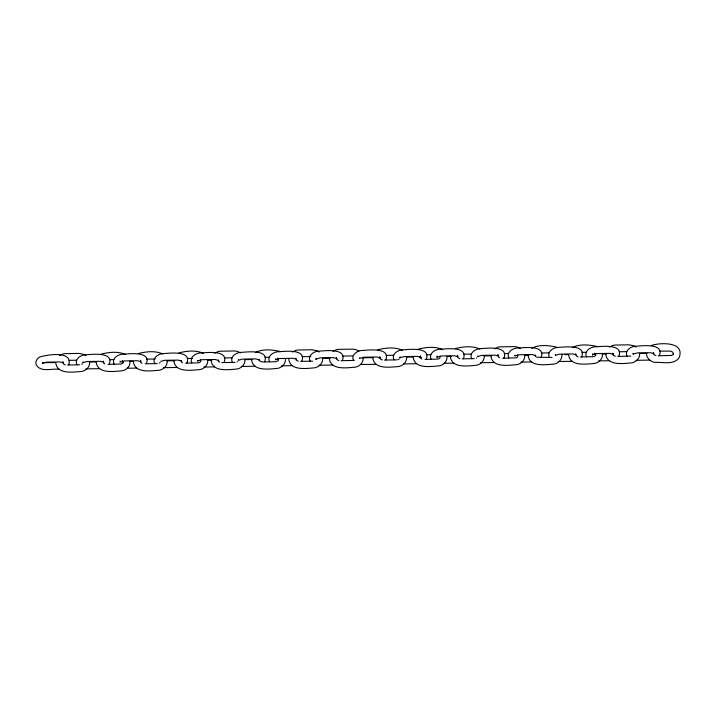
<?xml version="1.0" encoding="UTF-8"?>
<svg xmlns="http://www.w3.org/2000/svg" width="716" height="716" viewBox="0 0 716 716"><rect width="100%" height="100%" fill="white"/><g stroke="black" fill="none" stroke-linecap="round" stroke-linejoin="round"><path stroke-width="1.07" d="M140.488 360.229L141.159 361.795L137.526 360.73L124.235 360.936L120.073 362.18L120.1 361.034M238.473 359.441L238.321 360.336L242.482 359.092L255.782 358.886L259.416 359.951L258.807 359.369M316.177 358.224L316.033 359.119L320.195 357.875L333.486 357.669L337.12 358.734L336.341 357.445L336.395 357.911M420.337 355.87L420.784 357.49L419.531 356.586L420.167 357.472M514.938 355.127L514.795 356.022L518.957 354.778L532.248 354.572L535.881 355.637L535.273 355.064M555.482 354.501L555.339 355.387L559.5 354.151L572.791 353.937L576.425 355.002L575.646 353.713M160.706 361.392L164.778 360.3L178.069 360.094L181.703 361.159L181.094 360.587M197.867 360.81L201.939 359.718L215.239 359.513L218.863 360.578L218.264 360.005M457.318 355.78L457.506 355.288L458.168 356.845L454.535 355.78L441.244 355.995L437.127 357.177L437.109 356.094M497.862 355.145L498.05 354.653M68.79 364.883C72.925 350.222 46.988 354.742 39.792 356.989C36.838 358.421 34.601 362.314 36.516 365.384C41.421 372.597 52.259 368.221 59.177 369.304M109.226 364.247C114.229 351.583 91.916 354.393 86.708 354.733C81.597 354.322 73.954 358.931 76.952 364.748M146.386 363.665C151.398 351.01 129.086 353.811 123.877 354.16C118.758 353.74 111.114 358.349 114.121 364.175M186.93 363.039C191.942 350.375 169.629 353.185 164.42 353.525C159.301 353.104 151.658 357.723 154.665 363.54M224.099 362.457C229.102 349.793 206.79 352.603 201.581 352.943C196.47 352.532 188.827 357.141 191.825 362.958M264.643 361.822C269.646 349.166 247.333 351.968 242.124 352.317C237.014 351.896 229.371 356.505 232.369 362.332M301.812 361.249C306.815 348.585 284.503 351.386 279.294 351.735C274.183 351.314 266.531 355.933 269.538 361.75M342.355 360.613C347.358 347.949 325.046 350.759 319.837 351.1C314.727 350.688 307.075 355.297 310.082 361.115M359.754 357.803L359.477 358.447L363.639 357.203L376.938 356.998L380.572 358.063L379.793 356.765L379.838 357.239M385.799 359.933C390.802 347.278 368.489 350.079 363.28 350.428C358.17 350.008 350.527 354.617 353.525 360.443M426.235 359.307C431.238 346.642 408.925 349.453 403.717 349.793C398.606 349.381 390.963 353.99 393.961 359.808M463.404 358.725C468.407 346.07 446.095 348.871 440.886 349.211C435.775 348.799 428.123 353.409 431.13 359.226M477.894 355.959L477.626 356.604L481.787 355.36L495.078 355.154L498.712 356.219L498.103 355.646M503.948 358.098C508.951 345.434 486.638 348.236 481.429 348.585C476.319 348.164 468.676 352.773 471.674 358.6M541.108 357.517C546.12 344.852 523.799 347.663 518.59 348.003C513.479 347.582 505.836 352.2 508.843 358.018M581.652 356.881C586.664 344.226 564.351 347.027 559.142 347.367C554.023 346.956 546.38 351.565 549.387 357.382M618.821 356.308C623.824 343.644 601.512 346.446 596.303 346.795C591.192 346.374 583.549 350.983 586.547 356.81M659.364 355.673C664.367 343.009 642.055 345.819 636.846 346.159C631.736 345.747 624.092 350.357 627.091 356.174M372.794 357.928C374.083 369.349 389.361 367.254 397.165 366.646C402.258 366.69 407.234 362.189 406.581 356.926M237.444 361.625L237.005 361.902M399.143 359.11L397.819 359.718M476.749 357.902L476.31 358.179M59.392 355.655L62.945 353.919L65.246 353.623L79.145 353.409L83.888 354.411L86.001 355.682M81.696 364.328L82.447 363.809M159.301 363.119L160.044 362.591M214.702 353.239L218.255 351.493L220.555 351.198L234.454 350.983L236.799 351.207L240.603 352.836M255.245 352.603C262.432 348.692 271.964 349.668 279.741 351.359M292.414 352.03L295.968 350.285L298.268 349.99L312.167 349.775L316.911 350.777L319.023 352.048M332.958 351.395L336.511 349.65L338.811 349.354L352.711 349.14L355.046 349.363L358.859 350.992M494.55 348.871L498.103 347.135L500.403 346.839L514.303 346.625L516.639 346.839L520.451 348.468M531.711 348.298C538.906 344.378 548.429 345.363 556.207 347.045M572.254 347.663C579.45 343.743 588.973 344.727 596.759 346.41M609.423 347.081L612.977 345.345L615.277 345.049L629.176 344.835L633.92 345.837L636.032 347.108M101.099 354.143C108.859 352.129 118.328 351.055 125.73 354.626M138.269 353.561C146.019 351.547 155.488 350.473 162.899 354.044M178.812 352.925C186.563 350.921 196.032 349.838 203.442 353.409M377.672 349.829C385.432 347.815 394.901 346.741 402.311 350.312M418.117 349.202C425.868 347.188 435.337 346.105 442.748 349.685M455.278 348.62C463.037 346.607 472.497 345.533 479.908 349.104M651.238 345.56C659.982 342.355 685.74 341.541 679.001 357.875C673.505 365.473 662.327 361.786 654.496 362.377C650.325 361.517 646.611 358.054 646.351 353.659M354.366 360.399L341.165 360.739M630.832 356.085L617.631 356.425M69.049 360.345L76.71 360.229M109.485 359.709L113.862 359.647M146.646 359.137L155.408 358.993M187.198 358.501L192.667 358.421M224.359 357.919L232.02 357.803M264.902 357.293L269.279 357.221M302.071 356.711L310.825 356.577M342.615 356.076L352.46 355.924M386.058 355.405L393.719 355.279M426.494 354.769L430.871 354.706M463.664 354.196L471.325 354.071M504.207 353.561L508.584 353.489M541.368 352.979L549.029 352.863M581.911 352.353L586.297 352.281M619.08 351.771L626.742 351.645M659.624 351.135L670.659 351.1L672.861 352.263L673.326 353.973L673.505 353.516L673.022 354.599L671.384 355.458L658.174 355.789M55.49 362.582L44.115 362.654M89.285 362.054L95.926 361.947M129.766 361.419L133.095 361.365M166.989 360.837L174.749 360.721M207.479 360.211L211.909 360.139M244.702 359.629L252.453 359.513M322.406 358.421L330.166 358.295M362.538 357.794L373.609 357.624M406.294 357.114L412.944 357.007M446.784 356.478L451.214 356.407M484.007 355.897L491.758 355.78M524.488 355.27L528.927 355.199M565.04 354.635L568.361 354.581M602.201 354.053L606.631 353.99M639.424 353.48L647.175 353.355M67.599 364.999L79.637 364.811M108.035 364.372L121.237 364.032L122.884 363.173L123.367 362.099L123.188 362.547L122.293 360.479M145.205 363.791L157.234 363.603M185.748 363.155L198.95 362.824L200.784 361.598L200.426 359.629M221.817 362.591L234.946 362.394M300.622 361.365L312.659 361.177M384.608 360.059L396.646 359.871M425.044 359.423L438.255 359.092L439.892 358.233L439.955 356.192M462.214 358.85L474.252 358.662M502.757 358.215L515.959 357.875L517.605 357.024L517.668 354.975M551.955 357.445L536.696 357.23M580.47 357.007L593.671 356.666L595.309 355.807L595.793 354.733L595.614 355.181L594.719 353.113M85.875 368.883L99.614 368.668M127.269 368.239L136.774 368.096M163.588 367.675L177.317 367.46M203.917 367.048L214.487 366.878M241.292 366.467L255.03 366.252M281.63 365.831L292.191 365.67M319.005 365.25L332.743 365.035M376.186 364.363L360.39 364.462M403.94 363.925L416.623 363.728M444.278 363.298L453.792 363.155M480.597 362.735L494.335 362.52M520.935 362.108L531.496 361.938M558.301 361.526L572.039 361.312M598.639 360.891L609.209 360.73M636.014 360.309L649.752 360.094M594.146 354.08L595.551 354.16M277.137 359.02L278.542 359.101L278.3 360.748L275.49 361.759L262.36 361.965L258.968 360.685M655.892 355.7L653.69 354.536M615.348 356.326L613.147 355.163M578.188 356.908L575.986 355.745M459.932 358.752L457.73 357.588M382.326 359.96L380.133 358.797L379.552 357.347M338.883 360.64L336.681 359.477M298.339 361.276L296.138 360.103M65.317 364.9L63.115 363.737M498.703 357.32L499.535 357.812M421.822 359.029L420.569 358.17M219.687 362.18L218.425 361.32M182.517 362.752L181.264 361.902M141.974 363.388L140.721 362.529M104.813 363.97L103.552 363.11M535.872 356.738L535.443 356.38M277.71 358.054L278.542 359.11M295.798 358.072L296.576 359.369L292.942 358.304L279.652 358.51L275.49 359.754L275.633 358.859L275.687 359.334M612.753 354.465L612.574 353.713L612.628 354.187M639.603 353.292C640.256 358.555 635.28 363.057 630.187 363.012C622.383 363.621 607.105 365.724 605.808 354.295M602.433 353.865C603.087 359.137 598.12 363.639 593.027 363.594C585.223 364.193 569.936 366.297 568.647 354.876M561.89 354.501C562.543 359.772 557.576 364.274 552.483 364.22C544.679 364.829 529.393 366.932 528.104 355.503M524.73 355.082C525.383 360.345 520.407 364.847 515.314 364.802C507.51 365.411 492.223 367.514 490.934 356.085M484.186 355.709C484.839 360.98 479.863 365.482 474.771 365.437C466.966 366.037 451.68 368.14 450.391 356.711M447.017 356.291C447.67 361.562 442.703 366.064 437.601 366.01C429.797 366.619 414.519 368.722 413.23 357.293M420.041 357.186L417.374 356.362L404.075 356.568L399.958 357.758L400.065 356.917L400.119 357.391M363.137 357.597C363.791 362.869 358.814 367.371 353.722 367.317C345.918 367.926 330.631 370.029 329.342 358.6M322.594 358.233C323.247 363.504 318.271 367.997 313.178 367.952C305.374 368.561 290.087 370.664 288.799 359.235M285.424 358.814C286.078 364.077 281.102 368.579 276.009 368.534C268.205 369.143 252.927 371.237 251.629 359.817M244.881 359.441C245.534 364.713 240.558 369.214 235.466 369.161C227.661 369.769 212.384 371.873 211.086 360.443M207.712 360.023C208.365 365.294 203.398 369.787 198.305 369.742C190.501 370.351 175.214 372.454 173.925 361.025M167.168 360.658C167.821 365.921 162.854 370.423 157.762 370.378C149.957 370.986 134.671 373.081 133.382 361.661M130.008 361.231C130.661 366.502 125.685 371.004 120.592 370.951C112.788 371.559 97.51 373.663 96.213 362.233M89.572 361.866C90.225 367.129 85.249 371.631 80.156 371.586C72.352 372.195 57.074 374.298 55.776 362.869M653.404 352.97L653.35 352.496L654.129 353.793L650.504 352.728L637.204 352.934L633.042 354.178L633.195 353.283L633.248 353.758M612.86 353.606L612.807 353.131L613.585 354.429L609.951 353.364L596.661 353.57L592.544 354.751L592.651 353.919L592.696 354.393M497.933 354.921L497.987 355.396M103.265 361.544L103.211 361.079L103.99 362.368L100.356 361.303L87.066 361.508L82.904 362.752L83.056 361.866L83.101 362.332M62.829 362.18L62.775 361.705L63.554 363.003L59.92 361.938L46.63 362.144L42.513 363.325L42.62 362.493L42.665 362.967M42.915 362.878L42.468 363.388L42.915 362.878M198.225 360.461L197.777 360.962L198.225 360.461M316.481 358.618L316.033 359.119L316.481 358.618M400.36 357.311L399.922 357.812L400.36 357.311M437.53 356.729L437.082 357.23L437.53 356.729M592.946 354.304L592.499 354.814L592.946 354.304M421.008 357.427L420.382 356.944L421.008 357.427"/></g></svg>
